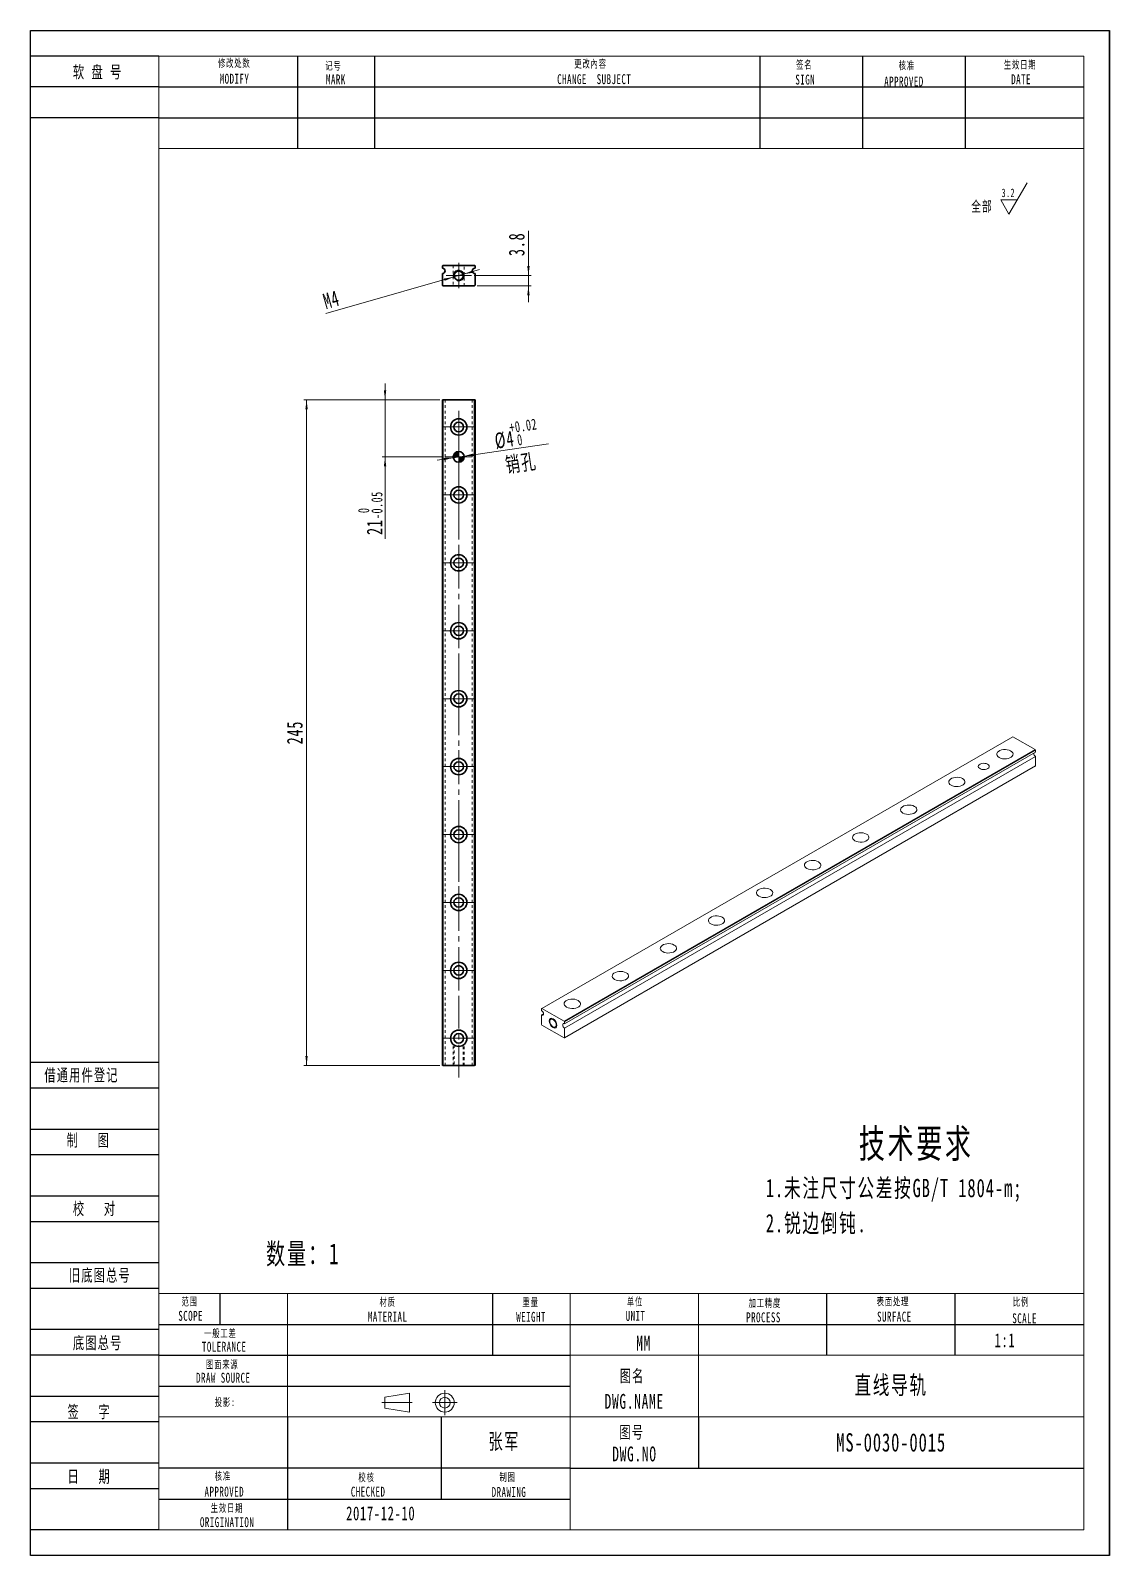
# Model space of a CAD drawing. Header units: millimetres. Extents: x 0 to 8592, y 0 to 561.
# Drawn here: x 5902 to 6299, y 0 to 561 of the extents above; entities that cross this region are included whole.
import ezdxf

# ---------------------------------------------------------------- set-up
doc = ezdxf.new("R2010")
doc.units = ezdxf.units.MM
for name, pattern in [('AD_LTYPE3 0 mm', [16, 11, -1, 1, -1, 1, -1]), ('AD_LTYPE6 0 mm', [12, 1, -1, 1, -1, 1, -1, 1, -1, 1, -1, 1, -1]), ('点画线', [18, 12, -2, 2, -2]), ('虚线', [2, 1, -1])]:
    doc.linetypes.add(name, pattern=pattern)
doc.layers.get('0').update_dxf_attribs({"lineweight": 35})
for name, color, linetype, lineweight in [('ACAD0', 7, 'Continuous', 0), ('ACADA-定位3-标高', 171, 'Continuous', 0), ('ACADA-构件3-柱砼', 9, 'Continuous', 0), ('ACADA-构件8-屋面', 7, 'Continuous', 0), ('EB0', 7, 'Continuous', 35), ('中心线层', 1, '点画线', 18), ('尺寸线层', 3, 'Continuous', 18), ('虚线层', 6, '虚线', 18)]:
    doc.layers.add(name, color=color, linetype=linetype, lineweight=lineweight)
doc.styles.add('标准', font='', dxfattribs={"width": 0.667})
doc.styles.get('标准').set_extended_font_data('宋体')
doc.dimstyles.new('标准', dxfattribs={"dimtxt": 5.779688, "dimasz": 3.5, "dimexe": 1, "dimexo": 1, "dimgap": 1.209086, "dimtad": 1, "dimdec": 1, "dimdsep": 46, "dimtxsty": '标准', "dimblk": '_CAXARROW', "dimcen": 0, "dimdle": 6, "dimazin": 2, "dimtfac": 0.707107, "dimtdec": 3, "dimtmove": 0, "dimatfit": 3, "dimfxl": 1, "dimfrac": 2, "dimtolj": 1, "dimlwd": 18, "dimarcsym": 0})

# ---------------------------------------------------------------- blocks, each defined once
blk = doc.blocks.new('*X194')
at = {"color": 0, "attachment_point": 1, "rotation": 8.3355, "line_spacing_factor": 1.15057, "style": '标准'}
for s, insert, char_height, width in [('\\T1.1;{\\H0.707107x;+0.02}', (6077.93, 417.08), 5.7797, 20.9352), ('\\T1.1;%%C4', (6072.43, 413.05), 5.78, 33.8105), ('\\T1.1;{\\H0.707107x;0}', (6080.76, 412.56), 5.7797, 20.9352)]:
    blk.add_mtext(s, dxfattribs=dict(at, insert=insert, char_height=char_height, width=width))
blk = doc.blocks.new('*X193')
at = {"layer": 'EB0', "linetype": 'Continuous', "lineweight": 18}
for points in [[(6061.54, 404.64), (6065.07, 404.72), (6064.94, 405.58)], [(6057.59, 404.06), (6054.19, 403.12), (6054.06, 403.99)]]:
    blk.add_hatch(color=0, dxfattribs=at).paths.add_polyline_path(points, flags=0)
at = {"layer": 'EB0', "color": 0, "linetype": 'Continuous', "lineweight": 18}
blk.add_line((6092.57, 409.19), (6051.65, 403.19), dxfattribs=at)
blk.add_blockref('*X194', (0, 0), dxfattribs=at)
at = {"layer": 'EB0', "color": 0, "linetype": 'Continuous', "lineweight": 18, "insert": (6082.53, 401.85), "char_height": 5.78, "width": 18.1503, "attachment_point": 5, "rotation": 8.3355, "line_spacing_factor": 1.15057, "style": '标准'}
blk.add_mtext('\\T1.1;销孔', dxfattribs=at)
blk = doc.blocks.new('_CAXARROW')
blk.add_hatch(color=0).paths.add_polyline_path([(0, 0), (-1, 0.125), (-1, -0.125)], flags=0)
blk = doc.blocks.new('*X195')
at = {"layer": 'EB0', "linetype": 'Continuous', "lineweight": 18}
for points in [[(6003.6, 425.35), (6004.03, 421.85), (6003.16, 421.85)], [(6003.6, 180.35), (6004.03, 183.85), (6003.16, 183.85)]]:
    blk.add_hatch(color=0, dxfattribs=at).paths.add_polyline_path(points, flags=0)
at = {"layer": 'EB0', "color": 0, "linetype": 'Continuous', "lineweight": 18}
for p, q in [((6052.56, 425.35), (6002.6, 425.35)), ((6003.6, 425.35), (6003.6, 180.35)), ((6052.56, 180.35), (6002.6, 180.35))]:
    blk.add_line(p, q, dxfattribs=at)
at = {"layer": 'EB0', "color": 0, "linetype": 'Continuous', "lineweight": 18, "insert": (5999.29, 302.85), "char_height": 5.78, "width": 12.6446, "attachment_point": 5, "rotation": 90, "line_spacing_factor": 1.15057, "style": '标准'}
blk.add_mtext('\\T1.1;245', dxfattribs=at)
blk = doc.blocks.new('*X197')
at = {"color": 0, "attachment_point": 1, "rotation": 90, "line_spacing_factor": 1.15057, "style": '标准'}
for s, insert, char_height, width in [('\\T1.1;{\\H0.707107x;-0.05}', (6027.42, 381.47), 5.7797, 20.9352), ('\\T1.1;{\\H0.707107x;0}', (6022.55, 383.66), 5.7797, 20.9352), ('\\T1.1;21', (6025.73, 375.59), 5.78, 33.5963)]:
    blk.add_mtext(s, dxfattribs=dict(at, insert=insert, char_height=char_height, width=width))
blk = doc.blocks.new('*X196')
at = {"layer": 'EB0', "linetype": 'Continuous', "lineweight": 18}
for points in [[(6032.47, 425.35), (6032.04, 428.85), (6032.91, 428.85)], [(6032.47, 404.35), (6032.04, 400.85), (6032.91, 400.85)]]:
    blk.add_hatch(color=0, dxfattribs=at).paths.add_polyline_path(points, flags=0)
at = {"layer": 'EB0', "color": 0, "linetype": 'Continuous', "lineweight": 18}
for p, q in [((6032.47, 374.22), (6032.47, 431.35)), ((6052.56, 425.35), (6031.47, 425.35)), ((6053.56, 404.35), (6031.47, 404.35))]:
    blk.add_line(p, q, dxfattribs=at)
blk.add_blockref('*X197', (0, 0), dxfattribs=at)
blk = doc.blocks.new('*X198')
at = {"layer": 'EB0', "linetype": 'Continuous', "lineweight": 18}
for points in [[(6061.49, 471.61), (6064.73, 472.98), (6064.97, 472.14)], [(6057.64, 470.51), (6054.15, 469.98), (6054.39, 469.13)]]:
    blk.add_hatch(color=0, dxfattribs=at).paths.add_polyline_path(points, flags=0)
at = {"layer": 'EB0', "color": 0, "linetype": 'Continuous', "lineweight": 18}
blk.add_line((6010.7, 457.16), (6067.26, 473.25), dxfattribs=at)
at = {"layer": 'EB0', "color": 0, "linetype": 'Continuous', "lineweight": 18, "insert": (6012.73, 462.22), "char_height": 5.78, "width": 10.7703, "attachment_point": 5, "rotation": 15.8731, "line_spacing_factor": 1.15057, "style": '标准'}
blk.add_mtext('\\T1.1;M4', dxfattribs=at)
blk = doc.blocks.new('*X199')
at = {"layer": 'EB0', "linetype": 'Continuous', "lineweight": 18}
for points in [[(6085.22, 471.06), (6084.78, 474.56), (6085.65, 474.56)], [(6085.22, 467.31), (6084.78, 463.81), (6085.65, 463.81)]]:
    blk.add_hatch(color=0, dxfattribs=at).paths.add_polyline_path(points, flags=0)
at = {"layer": 'EB0', "color": 0, "linetype": 'Continuous', "lineweight": 18}
for p, q in [((6085.22, 461.31), (6085.22, 487.58)), ((6065.21, 471.06), (6086.22, 471.06)), ((6066.36, 467.31), (6086.22, 467.31))]:
    blk.add_line(p, q, dxfattribs=at)
at = {"layer": 'EB0', "color": 0, "linetype": 'Continuous', "lineweight": 18, "insert": (6080.91, 482.57), "char_height": 5.78, "width": 12.6767, "attachment_point": 5, "rotation": 90, "line_spacing_factor": 1.15057, "style": '标准'}
blk.add_mtext('\\T1.1;3.8', dxfattribs=at)
blk = doc.blocks.new('*X348')
at = {"layer": '尺寸线层', "linetype": 'Continuous', "lineweight": 18}
for p, q in [((6.49, -1.41), (13.14, 10.09)), ((3.48, 3.82), (9.51, 3.82)), ((6.49, -1.41), (3.48, 3.82))]:
    blk.add_line(p, q, dxfattribs=at)
at = {"layer": '尺寸线层', "linetype": 'Continuous', "lineweight": 18, "line_spacing_factor": 1.15057, "style": '标准'}
for s, insert, char_height, width, attachment_point in [('\\T1.1;3.2', (8.68, 6.41), 3.116, 6.8178, 6), ('\\T1.1;全部', (-3.47, 1.27), 3.853, 17.1639, 5)]:
    blk.add_mtext(s, dxfattribs=dict(at, insert=insert, char_height=char_height, width=width, attachment_point=attachment_point))

msp = doc.modelspace()

# ---------------------------------------------------------------- hatches: boundary and pattern name
at = {"layer": 'EB0', "linetype": 'Continuous', "lineweight": 18}
h = msp.add_hatch(color=256, dxfattribs=at)
edge = h.paths.add_edge_path(flags=0)
edge.add_line((6059.56, 402.35), (6059.56, 404.35))
edge.add_line((6059.56, 404.35), (6061.56, 404.35))
edge.add_arc((6059.56, 404.35), 2, -90, 0, ccw=False)
edge = h.paths.add_edge_path(flags=0)
edge.add_arc((6059.56, 404.35), 2, 90, 180, ccw=False)
edge.add_line((6059.56, 406.35), (6059.56, 404.35))
edge.add_line((6059.56, 404.35), (6057.56, 404.35))

# ---------------------------------------------------------------- linework, layer by layer
at = {"layer": 'ACAD0', "linetype": 'Continuous', "lineweight": 0}
for p, q in [((5949.31, 9.45), (5949.31, 551.83)), ((5949.31, 551.83), (6289.48, 551.83)), ((6289.48, 551.83), (6289.48, 9.45)), ((5949.31, 517.81), (6289.48, 517.81)), ((5949.31, 96.38), (6289.48, 96.38)), ((5996.56, 51.02), (5996.56, 96.38)), ((6100.5, 9.45), (6100.5, 96.38)), ((6147.74, 51.02), (6147.74, 96.38)), ((6100.5, 73.7), (6289.48, 73.7)), ((5949.31, 51.02), (6289.48, 51.02)), ((5949.31, 9.45), (6289.48, 9.45))]:
    msp.add_line(p, q, dxfattribs=at)
at = {"layer": 'ACAD0', "color": 7, "linetype": 'Continuous', "lineweight": 15}
for p, q in [((6090.18, 201.35), (6263.42, 301.36)), ((6271.63, 296.62), (6263.42, 301.36)), ((6098.39, 196.61), (6271.63, 296.62)), ((6098.53, 196.37), (6271.77, 296.38)), ((6098.53, 195.71), (6271.77, 295.72)), ((6098.53, 194.08), (6271.77, 294.09)), ((6271.77, 296.38), (6271.63, 296.62)), ((6271.77, 295.72), (6271.77, 296.38)), ((6271.77, 290.58), (6271.77, 294.09)), ((6098.39, 190.49), (6271.63, 290.5)), ((6098.53, 190.57), (6271.77, 290.58)), ((6271.63, 290.5), (6271.77, 290.58)), ((6090.18, 201.35), (6090.04, 201.26)), ((6090.04, 201.26), (6090.04, 200.61)), ((6090.04, 198.98), (6090.75, 199.39)), ((6090.04, 198.98), (6090.04, 195.47)), ((6098.39, 196.61), (6090.18, 201.35)), ((6098.53, 196.37), (6098.39, 196.61)), ((6090.04, 195.47), (6090.18, 195.22)), ((6090.18, 195.22), (6098.39, 190.49)), ((6098.53, 195.71), (6098.53, 196.37)), ((6098.53, 190.57), (6098.53, 194.08)), ((6098.39, 190.49), (6098.53, 190.57)), ((6053.76, 180.35), (6053.56, 180.35)), ((6065.56, 180.35), (6065.36, 180.35))]:
    msp.add_line(p, q, dxfattribs=at)
for points in [[(6258.33, 293.68), (6258.9, 293.42), (6259.56, 293.25), (6260.27, 293.18), (6261, 293.2), (6261.69, 293.33), (6262.31, 293.54), (6262.82, 293.84), (6263.19, 294.19), (6263.41, 294.59), (6263.45, 295.01), (6263.32, 295.42), (6263.02, 295.8), (6262.58, 296.13), (6262.01, 296.39), (6261.35, 296.56), (6260.64, 296.63), (6259.91, 296.61), (6259.22, 296.49), (6258.6, 296.27), (6258.09, 295.97), (6257.72, 295.62), (6257.5, 295.22), (6257.46, 294.8), (6257.59, 294.39), (6257.89, 294.01), (6258.33, 293.68)], [(6240.66, 283.48), (6241.23, 283.22), (6241.88, 283.05), (6242.6, 282.97), (6243.32, 283), (6244.01, 283.12), (6244.63, 283.34), (6245.14, 283.63), (6245.51, 283.99), (6245.73, 284.39), (6245.77, 284.81), (6245.64, 285.22), (6245.34, 285.6), (6244.9, 285.93), (6244.33, 286.18), (6243.67, 286.35), (6242.96, 286.43), (6242.24, 286.4), (6241.55, 286.28), (6240.93, 286.06), (6240.42, 285.77), (6240.04, 285.41), (6239.83, 285.01), (6239.78, 284.6), (6239.91, 284.19), (6240.21, 283.8), (6240.66, 283.48)], [(6254.09, 291.23), (6254.45, 290.95), (6254.64, 290.63), (6254.66, 290.29), (6254.51, 289.95), (6254.19, 289.66), (6253.74, 289.44), (6253.19, 289.3), (6252.6, 289.26), (6252.02, 289.33), (6251.49, 289.49), (6251.07, 289.73), (6250.79, 290.03), (6250.68, 290.37), (6250.74, 290.71), (6250.98, 291.03), (6251.37, 291.29), (6251.88, 291.47), (6252.45, 291.56), (6253.05, 291.55), (6253.61, 291.44), (6254.09, 291.23)], [(6222.98, 273.27), (6223.55, 273.01), (6224.21, 272.84), (6224.92, 272.77), (6225.64, 272.79), (6226.33, 272.92), (6226.95, 273.13), (6227.46, 273.43), (6227.84, 273.78), (6228.05, 274.18), (6228.09, 274.6), (6227.96, 275.01), (6227.67, 275.39), (6227.22, 275.72), (6226.65, 275.98), (6225.99, 276.15), (6225.28, 276.22), (6224.56, 276.2), (6223.87, 276.07), (6223.25, 275.86), (6222.74, 275.56), (6222.36, 275.21), (6222.15, 274.81), (6222.11, 274.39), (6222.24, 273.98), (6222.53, 273.6), (6222.98, 273.27)], [(6205.3, 263.07), (6205.87, 262.81), (6206.53, 262.64), (6207.24, 262.56), (6207.96, 262.59), (6208.65, 262.71), (6209.27, 262.93), (6209.78, 263.22), (6210.16, 263.58), (6210.37, 263.98), (6210.42, 264.4), (6210.29, 264.81), (6209.99, 265.19), (6209.54, 265.52), (6208.97, 265.77), (6208.31, 265.94), (6207.6, 266.02), (6206.88, 265.99), (6206.19, 265.87), (6205.57, 265.65), (6205.06, 265.36), (6204.69, 265), (6204.47, 264.6), (6204.43, 264.19), (6204.56, 263.78), (6204.85, 263.39), (6205.3, 263.07)], [(6187.62, 252.86), (6188.19, 252.6), (6188.85, 252.43), (6189.56, 252.36), (6190.29, 252.38), (6190.98, 252.51), (6191.59, 252.72), (6192.11, 253.02), (6192.48, 253.37), (6192.7, 253.77), (6192.74, 254.19), (6192.61, 254.6), (6192.31, 254.98), (6191.87, 255.31), (6191.3, 255.57), (6190.64, 255.74), (6189.93, 255.81), (6189.2, 255.79), (6188.51, 255.66), (6187.89, 255.45), (6187.38, 255.15), (6187.01, 254.8), (6186.79, 254.4), (6186.75, 253.98), (6186.88, 253.57), (6187.18, 253.19), (6187.62, 252.86)], [(6169.95, 242.66), (6170.51, 242.4), (6171.17, 242.23), (6171.89, 242.15), (6172.61, 242.18), (6173.3, 242.3), (6173.92, 242.52), (6174.43, 242.81), (6174.8, 243.17), (6175.02, 243.57), (6175.06, 243.98), (6174.93, 244.4), (6174.63, 244.78), (6174.19, 245.1), (6173.62, 245.36), (6172.96, 245.53), (6172.25, 245.61), (6171.53, 245.58), (6170.84, 245.46), (6170.22, 245.24), (6169.71, 244.95), (6169.33, 244.59), (6169.12, 244.19), (6169.07, 243.78), (6169.2, 243.36), (6169.5, 242.98), (6169.95, 242.66)], [(6152.27, 232.45), (6152.84, 232.19), (6153.5, 232.02), (6154.21, 231.95), (6154.93, 231.97), (6155.62, 232.1), (6156.24, 232.31), (6156.75, 232.61), (6157.12, 232.96), (6157.34, 233.36), (6157.38, 233.78), (6157.25, 234.19), (6156.96, 234.57), (6156.51, 234.9), (6155.94, 235.16), (6155.28, 235.33), (6154.57, 235.4), (6153.85, 235.38), (6153.16, 235.25), (6152.54, 235.04), (6152.03, 234.74), (6151.65, 234.39), (6151.44, 233.99), (6151.39, 233.57), (6151.52, 233.16), (6151.82, 232.78), (6152.27, 232.45)], [(6134.59, 222.25), (6135.16, 221.99), (6135.82, 221.82), (6136.53, 221.74), (6137.25, 221.77), (6137.94, 221.89), (6138.56, 222.11), (6139.07, 222.4), (6139.45, 222.76), (6139.66, 223.16), (6139.71, 223.57), (6139.58, 223.99), (6139.28, 224.37), (6138.83, 224.69), (6138.26, 224.95), (6137.6, 225.12), (6136.89, 225.2), (6136.17, 225.17), (6135.48, 225.05), (6134.86, 224.83), (6134.35, 224.54), (6133.98, 224.18), (6133.76, 223.78), (6133.72, 223.37), (6133.85, 222.95), (6134.14, 222.57), (6134.59, 222.25)], [(6116.91, 212.04), (6117.48, 211.78), (6118.14, 211.61), (6118.85, 211.54), (6119.57, 211.56), (6120.26, 211.69), (6120.88, 211.9), (6121.4, 212.2), (6121.77, 212.55), (6121.98, 212.95), (6122.03, 213.37), (6121.9, 213.78), (6121.6, 214.16), (6121.15, 214.49), (6120.59, 214.75), (6119.93, 214.92), (6119.21, 214.99), (6118.49, 214.97), (6117.8, 214.84), (6117.18, 214.63), (6116.67, 214.33), (6116.3, 213.98), (6116.08, 213.58), (6116.04, 213.16), (6116.17, 212.75), (6116.47, 212.37), (6116.91, 212.04)], [(6099.23, 201.84), (6099.8, 201.58), (6100.46, 201.41), (6101.17, 201.33), (6101.9, 201.36), (6102.59, 201.48), (6103.21, 201.7), (6103.72, 201.99), (6104.09, 202.35), (6104.31, 202.75), (6104.35, 203.16), (6104.22, 203.58), (6103.92, 203.96), (6103.48, 204.28), (6102.91, 204.54), (6102.25, 204.71), (6101.54, 204.79), (6100.82, 204.76), (6100.12, 204.64), (6099.51, 204.42), (6098.99, 204.13), (6098.62, 203.77), (6098.41, 203.37), (6098.36, 202.96), (6098.49, 202.54), (6098.79, 202.16), (6099.23, 201.84)], [(6090.04, 200.61), (6090.31, 200.39), (6090.54, 200.08), (6090.7, 199.73), (6090.75, 199.39), (6090.7, 199.1), (6090.54, 198.93), (6090.31, 198.88), (6090.04, 198.98)], [(6095.45, 195.24), (6095.39, 195.72), (6095.21, 196.21), (6094.92, 196.68), (6094.57, 197.06), (6094.19, 197.31), (6093.82, 197.42), (6093.49, 197.36), (6093.26, 197.15), (6093.13, 196.8), (6093.13, 196.36), (6093.26, 195.87), (6093.49, 195.38), (6093.82, 194.95), (6094.19, 194.63), (6094.57, 194.44), (6094.92, 194.42), (6095.21, 194.56), (6095.39, 194.84), (6095.45, 195.24)], [(6098.53, 194.08), (6098.26, 194.3), (6098.03, 194.61), (6097.87, 194.96), (6097.82, 195.3), (6097.87, 195.59), (6098.03, 195.76), (6098.26, 195.81), (6098.53, 195.71)]]:
    msp.add_lwpolyline(points, dxfattribs=at)
at = {"layer": 'ACAD0', "color": 7, "linetype": 'Continuous', "lineweight": 0}
msp.add_lwpolyline([(6094.28, 194.28), (6093.74, 194.72), (6093.28, 195.34), (6092.98, 196.05), (6092.87, 196.73), (6092.98, 197.29), (6093.28, 197.65), (6093.74, 197.74), (6094.28, 197.55), (6094.83, 197.11), (6095.28, 196.49), (6095.59, 195.79), (6095.7, 195.1), (6095.59, 194.54), (6095.28, 194.18), (6094.83, 194.09), (6094.28, 194.28)], dxfattribs=at)
msp.add_arc((6059.56, 471.06), 2, 255, 195, dxfattribs=at)
at = {"layer": 'ACAD0', "color": 7, "linetype": 'Continuous', "lineweight": 15}
msp.add_arc((6272.55, 295.36), 1.49, 181.6006, 238.3941, dxfattribs=at)
at = {"layer": 'ACAD0', "color": 7, "linetype": 'AD_LTYPE6 0 mm', "lineweight": 0}
msp.add_open_spline([(6060.64, 469.81), (6060.59, 469.76), (6060.53, 469.72), (6060.47, 469.68)], degree=3, dxfattribs=at)
msp.add_open_spline([(6057.93, 187.84), (6057.93, 187.84), (6057.93, 187.84), (6058.1, 187.73), (6058.31, 187.62), (6058.46, 187.56), (6058.49, 187.55)], degree=3, knots=[0, 0, 0, 0, 0.1469492, 0.34901, 0.5750452, 0.6259686, 0.6259686, 0.6259686, 0.6259686], dxfattribs=at)
at = {"layer": 'ACADA-构件3-柱砼', "linetype": 'ByBlock', "lineweight": -2, "ltscale": 0.2}
for p, q in [((5902.07, 0), (5902.07, 561.27)), ((5902.07, 561.27), (6298.93, 561.27)), ((6298.93, 0), (6298.93, 561.27)), ((6298.93, 561.27), (6298.93, 0)), ((5949.31, 551.83), (5902.07, 551.83)), ((6000.34, 517.81), (6000.34, 551.83)), ((6028.69, 517.81), (6028.69, 551.83)), ((6170.42, 517.81), (6170.42, 551.83)), ((6208.22, 517.81), (6208.22, 551.83)), ((6246.01, 517.81), (6246.01, 551.83)), ((5949.31, 540.49), (5902.07, 540.49)), ((5949.31, 540.49), (6289.48, 540.49)), ((5949.31, 529.15), (5902.07, 529.15)), ((5949.31, 529.15), (6289.48, 529.15)), ((5949.31, 181.42), (5902.07, 181.42)), ((5949.31, 171.97), (5902.07, 171.97)), ((5949.31, 156.85), (5902.07, 156.85)), ((5949.31, 147.41), (5902.07, 147.41)), ((5949.31, 132.29), (5902.07, 132.29)), ((5949.31, 122.84), (5902.07, 122.84)), ((5949.31, 107.72), (5902.07, 107.72)), ((5949.31, 98.27), (5902.07, 98.27)), ((5971.73, 96.4), (5971.73, 85.04)), ((6072.15, 73.7), (6072.15, 96.38)), ((6194.99, 73.7), (6194.99, 96.38)), ((6242.23, 73.7), (6242.23, 96.38)), ((5949.31, 85.04), (6289.48, 85.04)), ((5949.31, 83.15), (5902.07, 83.15)), ((5949.31, 73.7), (5902.07, 73.7)), ((5949.31, 73.7), (6100.5, 73.7)), ((5949.31, 62.36), (6100.5, 62.36)), ((5949.31, 58.58), (5902.07, 58.58)), ((5996.56, 51.02), (5996.56, 9.45)), ((6053.25, 20.79), (6053.25, 51.02)), ((6147.74, 51.02), (6147.74, 32.13)), ((5949.31, 49.14), (5902.07, 49.14)), ((5949.31, 34.02), (5902.07, 34.02)), ((6100.5, 32.13), (5949.31, 32.13)), ((6100.5, 32.13), (6289.48, 32.13)), ((5949.31, 24.57), (5902.07, 24.57)), ((5949.31, 20.79), (6100.5, 20.79)), ((5949.31, 9.45), (5902.07, 9.45)), ((6298.93, 0), (5902.07, 0))]:
    msp.add_line(p, q, dxfattribs=at)
at = {"layer": 'ACADA-构件8-屋面', "linetype": 'Continuous', "lineweight": 18}
for p, q in [((6031.28, 56.26), (6042.5, 56.26)), ((6032.34, 58.24), (6041.44, 59.75)), ((6032.34, 58.24), (6032.34, 54.28)), ((6041.44, 59.75), (6041.44, 52.77)), ((6049.9, 56.26), (6058.99, 56.26)), ((6054.44, 51.71), (6054.44, 60.81)), ((6032.34, 54.28), (6041.44, 52.77))]:
    msp.add_line(p, q, dxfattribs=at)
for radius in [3.49, 1.98]:
    msp.add_circle((6054.44, 56.26), radius, dxfattribs=at)
at = {"layer": 'EB0'}
for p, q in [((6053.76, 474.81), (6053.56, 474.61)), ((6053.56, 474.61), (6053.56, 473.81)), ((6053.56, 471.81), (6053.56, 467.51)), ((6065.36, 474.81), (6053.76, 474.81)), ((6065.56, 474.61), (6065.36, 474.81)), ((6065.56, 473.81), (6065.56, 474.61)), ((6065.56, 467.51), (6065.56, 471.81)), ((6053.56, 467.51), (6053.76, 467.31)), ((6053.76, 467.31), (6065.36, 467.31)), ((6065.36, 467.31), (6065.56, 467.51)), ((6053.56, 180.35), (6053.56, 425.35)), ((6053.76, 425.35), (6053.56, 425.35)), ((6065.36, 425.35), (6053.76, 425.35)), ((6053.76, 180.35), (6053.76, 425.35)), ((6065.36, 180.35), (6065.36, 425.35)), ((6065.56, 425.35), (6065.36, 425.35)), ((6065.56, 180.35), (6065.56, 425.35)), ((6065.36, 180.35), (6053.76, 180.35))]:
    msp.add_line(p, q, dxfattribs=at)
for centre, radius in [((6059.56, 471.06), 1.65), ((6059.56, 415.35), 3), ((6059.56, 415.35), 1.75), ((6059.56, 404.35), 2), ((6059.56, 390.35), 3), ((6059.56, 390.35), 1.75), ((6059.56, 365.35), 3), ((6059.56, 365.35), 1.75), ((6059.56, 340.35), 3), ((6059.56, 340.35), 1.75), ((6059.56, 315.35), 3), ((6059.56, 315.35), 1.75), ((6059.56, 290.35), 3), ((6059.56, 290.35), 1.75), ((6059.56, 265.35), 3), ((6059.56, 265.35), 1.75), ((6059.56, 240.35), 3), ((6059.56, 240.35), 1.75), ((6059.56, 215.35), 3), ((6059.56, 215.35), 1.75), ((6059.56, 190.35), 3), ((6059.56, 190.35), 1.75)]:
    msp.add_circle(centre, radius, dxfattribs=at)
for centre, start, end in [((6053.56, 472.81), 270, 90), ((6065.56, 472.81), 90, 270)]:
    msp.add_arc(centre, 1, start, end, dxfattribs=at)
at = {"layer": '中心线层', "linetype": '点画线', "lineweight": 18}
for p, q in [((6059.56, 466.41), (6059.56, 475.71)), ((6054.91, 471.06), (6064.21, 471.06)), ((6059.56, 409.35), (6059.56, 421.35)), ((6053.56, 415.35), (6065.56, 415.35)), ((6054.56, 404.35), (6064.56, 404.35)), ((6059.56, 399.35), (6059.56, 409.35)), ((6059.56, 175.94), (6059.56, 399.35)), ((6059.56, 384.35), (6059.56, 396.35)), ((6053.56, 390.35), (6065.56, 390.35)), ((6059.56, 359.35), (6059.56, 371.35)), ((6053.56, 365.35), (6065.56, 365.35)), ((6059.56, 334.35), (6059.56, 346.35)), ((6053.56, 340.35), (6065.56, 340.35)), ((6059.56, 309.35), (6059.56, 321.35)), ((6053.56, 315.35), (6065.56, 315.35)), ((6059.56, 284.35), (6059.56, 296.35)), ((6053.56, 290.35), (6065.56, 290.35)), ((6059.56, 259.35), (6059.56, 271.35)), ((6053.56, 265.35), (6065.56, 265.35)), ((6059.56, 234.35), (6059.56, 246.35)), ((6053.56, 240.35), (6065.56, 240.35)), ((6059.56, 209.35), (6059.56, 221.35)), ((6053.56, 215.35), (6065.56, 215.35)), ((6053.56, 190.35), (6065.56, 190.35))]:
    msp.add_line(p, q, dxfattribs=at)
at = {"layer": '虚线层', "color": 6, "linetype": '虚线', "lineweight": 18}
for p, q in [((6057.56, 474.81), (6057.56, 467.31)), ((6061.56, 467.31), (6061.56, 474.81)), ((6054.56, 180.35), (6054.56, 425.35)), ((6064.56, 425.35), (6064.56, 180.35)), ((6057.56, 180.35), (6057.56, 188.12)), ((6057.91, 187.84), (6057.91, 180.35)), ((6061.21, 180.35), (6061.21, 187.83)), ((6061.56, 180.35), (6061.56, 188.12))]:
    msp.add_line(p, q, dxfattribs=at)

# ---------------------------------------------------------------- block references
at = {"layer": 'ACAD0'}
msp.add_blockref('*X348', (6255.47, 495.09), dxfattribs=at)

# ---------------------------------------------------------------- texts
at = {"layer": 'ACADA-定位3-标高', "linetype": 'Continuous', "lineweight": 18, "line_spacing_factor": 1.15057, "style": '标准'}
for s, insert, char_height, width, attachment_point in [('\\T1.1;数量：1', (5988.69, 106.33), 7.715, 38.9526, 7), ('\\T1.1;直线导轨', (6218.61, 62.36), 6.743, 141.736, 5), ('\\T1.1;MS-0030-0015', (6218.61, 41.58), 6.743, 141.736, 5), ('\\T1.1;2017-12-10', (6018.15, 12.89), 5.0988, 39.173, 7)]:
    msp.add_mtext(s, dxfattribs=dict(at, insert=insert, char_height=char_height, width=width, attachment_point=attachment_point))
at = {"layer": 'ACADA-定位3-标高', "linetype": 'AD_LTYPE3 0 mm', "lineweight": 0, "insert": (6256.65, 76.59), "char_height": 5.097, "width": 10.8681, "attachment_point": 7, "line_spacing_factor": 1.15057, "style": '标准'}
msp.add_mtext('\\T1.1;1:1', dxfattribs=at)
at = {"layer": 'ACADA-构件8-屋面', "linetype": 'Continuous', "lineweight": 18, "line_spacing_factor": 1.15057, "style": '标准'}
for s, insert, char_height, width, attachment_point in [('\\T1.1;修改处数', (5976.99, 549.11), 2.913, 20.7275, 5), ('\\T1.1;记号', (6013.47, 548.12), 2.913, 14.5107, 5), ('\\T1.1;更改內容', (6108.04, 548.86), 2.913, 39.3958, 5), ('\\T1.1;签名', (6186.64, 548.52), 2.913, 14.5107, 5), ('\\T1.1;核准', (6224.37, 548.27), 2.913, 18.6593, 5), ('\\T1.1;生效日期', (6266.04, 548.52), 2.913, 16.5789, 5), ('\\T1.1;软 盘 号', (5917.65, 548.28), 4.5511, 24.9916, 1), ('\\T1.1;MODIFY', (5977.1, 543.49), 3.6408, 16.591, 5), ('\\T1.1;MARK', (6014.38, 543.27), 3.641, 12.4425, 5), ('\\T1.1;CHANGE  SUBJECT', (6109.4, 543.34), 3.6408, 35.2594, 5), ('\\T1.1;SIGN', (6187.02, 543.18), 3.641, 12.4425, 5), ('\\T1.1;DATE', (6266.41, 543.34), 3.641, 12.4425, 5), ('\\T1.1;APPROVED', (6223.33, 542.47), 3.6408, 16.591, 5), ('\\T1.1;借通用件登记', (5907.16, 179.11), 4.5511, 42.9407, 1), ('\\T1.1;制   图', (5915.36, 155.13), 4.5511, 24.9916, 1), ('\\T1.1;校   对', (5917.65, 129.94), 4.5511, 24.9916, 1), ('\\T1.1;旧底图总号', (5916.19, 105.42), 4.5511, 71.2879, 1), ('\\T1.1;SCOPE', (5960.96, 88.18), 3.6408, 10.4963, 5), ('\\T1.1;范围', (5960.57, 93.27), 2.913, 9.1903, 5), ('\\T1.1;材质', (6033.41, 93.14), 2.913, 15.0019, 5), ('\\T1.1;重量', (6085.99, 93.16), 2.913, 16.9391, 5), ('\\T1.1;UNIT', (6124.6, 88.16), 3.641, 11.0089, 5), ('\\T1.1;单位', (6124.38, 93.24), 2.913, 13.0647, 5), ('\\T1.1;加工精度', (6172.14, 92.76), 2.913, 18.3844, 5), ('\\T1.1;表面处理', (6219.28, 93.31), 2.913, 18.3844, 5), ('\\T1.1;比例', (6266.38, 93.18), 2.913, 16.6913, 5), ('\\T1.1;MATERIAL', (6033.42, 87.9), 3.6408, 15.3921, 5), ('\\T1.1;WEIGHT', (6086.17, 87.82), 3.6408, 15.2903, 5), ('\\T1.1;PROCESS', (6171.66, 87.63), 3.6408, 14.676, 5), ('\\T1.1;SURFACE', (6219.79, 87.89), 3.6408, 14.5742, 5), ('\\T1.1;SCALE', (6267.72, 87.27), 3.6408, 15.1339, 5), ('\\T1.1;底图总号', (5917.65, 80.56), 4.551, 24.9916, 1), ('\\T1.1;TOLERANCE', (5973.28, 76.81), 3.6408, 18.4486, 5), ('\\T1.1;一般工差', (5971.89, 81.59), 2.913, 20.3216, 5), ('\\T1.1;   MM', (6123.48, 78.18), 5.4613, 22.3434, 5), ('\\T1.1;图面来源', (5972.58, 70.15), 2.913, 24.196, 5), ('\\T1.1;图名', (6123.35, 65.83), 4.551, 13.7855, 5), ('\\T1.1;投影:', (5973.64, 56.28), 2.913, 108.913, 5), ('\\T1.1;签   字', (5915.67, 55.19), 4.5511, 24.9916, 1), ('\\T1.1;张军', (6076.28, 41.66), 5.772, 75.5925, 5), ('\\T1.1;图号', (6123.22, 45.12), 4.551, 22.5029, 5), ('\\T1.1;日   期', (5915.67, 31.38), 4.5511, 24.9916, 1), ('\\T1.1;核准', (5972.8, 29.07), 2.913, 16.9391, 5), ('\\T1.1;校核', (6025.65, 28.58), 2.913, 15.0019, 5), ('\\T1.1;制图', (6077.52, 28.7), 2.913, 18.8763, 5), ('\\T1.1;APPROVED', (5973.34, 23.46), 3.6408, 17.0202, 5), ('\\T1.1;CHECKED', (6026.24, 23.46), 3.6408, 14.676, 5), ('\\T1.1;DRAWING', (6078.04, 23.34), 3.6408, 14.1672, 5), ('\\T1.1;生效日期', (5974.33, 17.29), 2.913, 24.196, 5), ('\\T1.1;ORIGINATION', (5974.37, 12.24), 3.6408, 20.5743, 5)]:
    msp.add_mtext(s, dxfattribs=dict(at, insert=insert, char_height=char_height, width=width, attachment_point=attachment_point))
at = {"layer": '尺寸线层', "linetype": 'Continuous', "lineweight": 18, "line_spacing_factor": 1.15057, "style": '标准'}
for s, insert, char_height, width, attachment_point in [('\\T1.1;技术要求', (6206.73, 156.92), 10.537, 72.7231, 1), ('\\T1.1;1.未注尺寸公差按GB/T 1804-m;\\P2.锐边倒钝.', (6172.5, 138.63), 6.743, 128.952, 1), ('\\T1.1;DRAW SOURCE', (5972.95, 65.39), 3.6408, 47.2128, 5), ('\\T1.1;DWG.NAME', (6124.12, 56.69), 5.4613, 47.2453, 5), ('\\T1.1;DWG.NO', (6124.22, 37.33), 5.4613, 47.4484, 5)]:
    msp.add_mtext(s, dxfattribs=dict(at, insert=insert, char_height=char_height, width=width, attachment_point=attachment_point))

# ---------------------------------------------------------------- dimensions: what is measured, and where the dimension line sits
at = {"layer": '尺寸线层'}
for base, p1, p2, override, picture, middle in [((6085.2150411, 471.05950433), (6065.36415611, 467.30950433), (6064.21415611, 471.05950433), {"dimsah": 1, "dimtfill": 1, "dimtzin": 8}, '*X199', (6085.2150411, 482.57156933)), ((6032.47, 425.35), (6054.56, 404.35), (6053.56, 425.35), {"dimsah": 1, "dimtol": 1, "dimtp": 0, "dimtm": 0.05, "dimtfill": 1, "dimtzin": 8}, '*X196', (6032.47, 383.85)), ((6003.6, 180.35), (6053.56, 425.35), (6053.56, 180.35), {"dimsah": 1, "dimtfill": 1, "dimtzin": 8}, '*X195', (6003.6, 302.85))]:
    dim = msp.add_linear_dim(base=base, p1=p1, p2=p2, angle=90, dimstyle='标准', override=override, dxfattribs=at)
    dim.commit()
    dim.dimension.update_dxf_attribs({"geometry": picture, "text_midpoint": middle})
dim = msp.add_diameter_dim_2p(p1=(6061.49, 471.61), p2=(6057.64, 470.51), text='M4', dimstyle='标准', override={"dimpost": '%%C<>', "dimsah": 1, "dimtmove": 2, "dimtfill": 1}, dxfattribs=at)
dim.commit()
dim.dimension.update_dxf_attribs({"geometry": '*X198', "text_midpoint": (6013.91, 458.08), "dimtype": 163})
dim = msp.add_diameter_dim_2p(p1=(6057.59, 404.06), p2=(6061.54, 404.64), dimstyle='标准', override={"dimpost": '%%C<>\\X销孔', "dimsah": 1, "dimtol": 1, "dimtp": 0.02, "dimtm": 0, "dimtmove": 2, "dimtfill": 1, "dimtzin": 8}, dxfattribs=at)
dim.commit()
dim.dimension.update_dxf_attribs({"geometry": '*X193', "text_midpoint": (6081.68, 407.59), "dimtype": 163})

doc.saveas('drawing.dxf')
